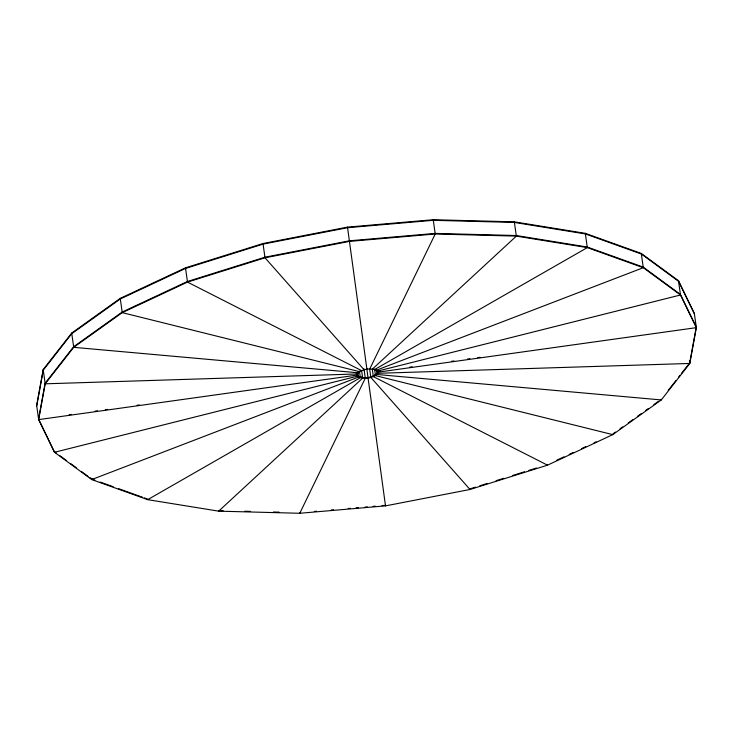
<?xml version="1.0" encoding="UTF-8"?>
<svg xmlns="http://www.w3.org/2000/svg" width="733" height="733" viewBox="0 0 733 733"><rect width="100%" height="100%" fill="white"/><g stroke="black" fill="none" stroke-linecap="round" stroke-linejoin="round"><path stroke-width="1.1" d="M43.192 369.551L36.65 405.349L38.657 419.615L54.517 452.279L91.717 479.574L147.7 499.659L218.672 511.158L299.779 513.274L385.503 505.88L470 489.479L547.514 465.171L612.761 434.632L661.294 399.934L689.808 363.449L696.35 327.651L694.343 313.385L678.483 280.721L641.283 253.426L585.3 233.341L514.328 221.842L433.221 219.726L347.497 227.12L263 243.521L185.486 267.829L120.239 298.368L71.706 333.066L43.192 369.551L45.199 383.817L38.657 419.615L356.779 375.131L356.907 373.381L357.301 376.203C363.467 379.877 373.079 378.521 378.008 373.299L377.623 370.477L378.008 373.299L689.808 363.449L689.414 360.673M36.732 405.935L43.274 370.138L71.788 333.652L120.322 298.954L185.568 268.415L263.083 244.116L347.579 227.706L433.304 220.312L514.41 222.438L585.383 233.928L641.366 254.012L678.566 281.316L694.426 313.971M377.843 372.712L378.146 371.549M689.726 362.862L696.268 327.065L680.407 294.4L643.207 267.105L587.225 247.021L516.252 235.522L435.145 233.406L349.421 240.8L264.925 257.21L187.41 281.509L122.164 312.047L73.63 346.746L45.116 383.231L38.574 419.029L54.517 452.279L357.301 376.203L356.696 374.545M678.483 280.721L680.49 294.996L377.706 371.072C371.539 367.389 361.928 368.754 356.989 373.967L45.199 383.817L73.712 347.332L122.246 312.634L187.492 282.095L265.007 257.796L349.504 241.386L435.228 233.992L516.334 236.118L587.307 247.607L643.29 267.692L680.49 294.996L696.35 327.651L378.228 372.135L377.541 370.504M377.926 372.712C372.905 377.843 363.412 379.327 357.218 375.608M668.166 390.451L675.817 380.656M678.593 377.101L679.986 375.314M681.378 373.537L689.029 363.751M372.355 369.148L516.334 236.118L514.328 221.842M377 373.903L373.289 376.029M613.594 433.386L615.427 432.076M620.008 428.805L622.748 426.844M628.245 422.914L632.826 419.642M637.398 416.371L641.063 413.751M645.645 410.48L648.393 408.51M653.882 404.589L658.463 401.308M374.673 369.524L587.307 247.607L585.3 233.341M556.75 460.223L564.007 456.824M569.184 454.405L573.325 452.463M581.608 448.587L585.749 446.644M594.042 442.769L596.112 441.797M376.496 370.183L643.29 267.692L641.283 253.426M469.917 488.884L475.378 487.17M479.749 485.805L487.39 483.413M496.122 480.674L503.763 478.273M512.495 475.534L524.507 471.768M528.869 470.403L536.519 468.011M69.14 414.75L71.413 414.438M95.18 411.112L97.462 410.792M105.369 409.683L107.65 409.371M137.071 405.257L139.362 404.937M378.054 371.558L380.409 371.228M409.765 367.123L412.111 366.793M451.665 361.268L453.993 360.938M467.517 359.051L469.78 358.73M477.769 357.612L480.033 357.301M314.356 511.423L316.619 511.231M331.279 509.966L333.533 509.765M348.202 508.5L350.456 508.308M356.091 507.822L358.345 507.63M365.116 507.044L367.37 506.851M373.015 506.366L375.269 506.164M382.04 505.587L384.294 505.394M223.153 510.681L218.59 510.562L218.672 511.158L362.652 378.118L361.681 370.953M244.859 511.249L250.576 511.405M273.418 512L279.136 512.147M357.924 372.776L73.712 347.332L71.706 333.066M362.606 377.495L358.501 376.469L357.887 372.107M359.509 371.649L122.246 312.634L120.239 298.368M89.82 477.659L94.859 480.152M100.247 482.076L113.166 486.712M118.544 488.645L142.239 497.139M144.392 497.918L147.617 499.072L147.7 499.659L360.334 377.742L359.427 371.054M361.635 370.651L187.492 282.095L185.486 267.829M54.434 451.684L56.249 453.021M59.877 455.688L66.227 460.342M70.762 463.677L76.205 467.672M81.647 471.667L88.006 476.322M364.164 369.853L265.007 257.796L263 243.521M470 489.479L370.843 377.413L369.661 369.157L435.228 233.992L433.221 219.726M661.212 399.348L661.294 399.934L377.083 374.49L376.313 369.533M612.678 434.046L612.761 434.632L375.498 375.626L374.59 368.937M547.432 464.585L547.514 465.171L373.372 376.615L372.327 369.459M347.497 227.12L366.912 369.322M366.775 368.598L385.503 505.88L385.421 505.294M363.999 368.836L365.291 378.191L299.779 513.274L299.696 512.688M358.428 376.496L358.51 377.092L91.717 479.574L91.634 478.988M356.989 373.372L357.292 375.589L356.989 373.409"/></g></svg>
